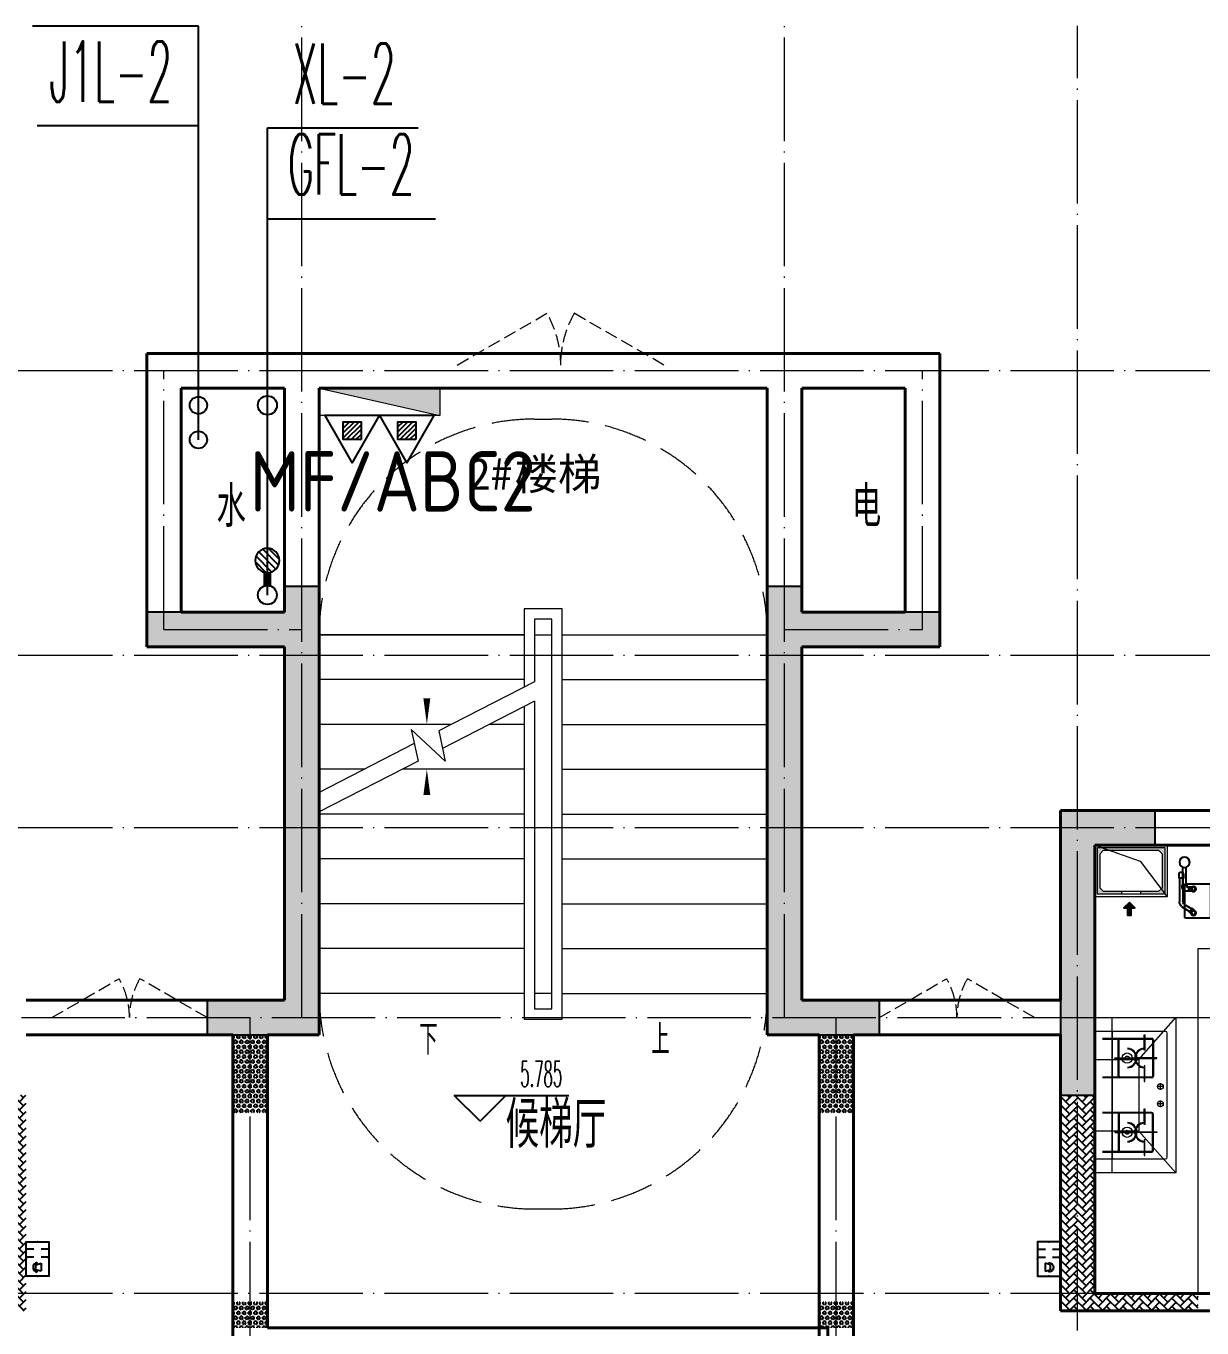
# Model space of a CAD drawing. Extents: x 27938 to 1042331, y -235042 to 1535213.
# Drawn here: x 716017 to 722838, y 525240 to 532789 of the extents above; entities that cross this region are included whole.
import ezdxf
from ezdxf.enums import TextEntityAlignment as Align

# ---------------------------------------------------------------- set-up
doc = ezdxf.new("R2010")
doc.units = 0
doc.header["$LTSCALE"] = 1000
doc.header["$MEASUREMENT"] = 0
doc.linetypes.add('DASH', pattern=[0.35, 0.25, -0.1])
doc.linetypes.add('DOTE', pattern=[2.42, 2, -0.2, 0.02, -0.2])
for name, color, linetype in [('3.5方案汇报，与郭总、侯月琴确定户型_t8$0$2020.03.04 -1安徽标准化洋房户型(UA）_t8_t8$0$看线', 154, 'Continuous'), ('AH-FURNITURE', 1, 'Continuous'), ('COLUMN', 9, 'Continuous'), ('DIM_ELEV', 3, 'Continuous'), ('DIM_SYMB', 3, 'Continuous'), ('DIM_不分区消火栓', 3, 'Continuous'), ('DIM_管井排水', 3, 'Continuous'), ('DIM_给水', 3, 'Continuous'), ('EQUIP-安防', 3, 'Continuous'), ('EQUIP_地漏', 7, 'Continuous'), ('EQUIP_灭火器', 7, 'Continuous'), ('PIPE-管井排水', 210, 'GF'), ('PUB_TEXT', 4, 'Continuous'), ('TEXT_灭火器', 7, 'Continuous'), ('VPIPE-不分区消火栓', 1, 'X'), ('VPIPE-管井排水', 210, 'GF'), ('VPIPE-给水', 3, 'TG_J'), ('VPIPE-给水中', 72, 'J2'), ('保温', 6, 'Continuous'), ('建筑-排气道', 9, 'Continuous')]:
    doc.layers.add(name, color=color, linetype=linetype)
for name, color, linetype, lineweight in [('DOTE', 19, 'DOTE', 9), ('EQUIP_消火栓', 242, 'Continuous', 18), ('LVTRY', 1, 'Continuous', 13), ('PUB_HATCH', 8, 'Continuous', 9), ('STAIR', 2, 'Continuous', 18), ('WALL', 9, 'Continuous', 40), ('WINDOW', 8, 'Continuous', 15), ('平面-空调预留孔', 173, 'Continuous', 15), ('立面-洞口示意', 152, 'Continuous', 13)]:
    doc.layers.add(name, color=color, linetype=linetype, lineweight=lineweight)
doc.styles.add('_TCH_DIM', font='SIMPLEX.shx', dxfattribs={"width": 0.6, "oblique": 10, "bigfont": 'hztxt.shx'})
doc.styles.add('_TEL_DIM', font='SIMPLEX', dxfattribs={"width": 0.8, "height": 3.5, "bigfont": 'HZTXT'})
doc.styles.add('_TWT_SERIAL', font='simplex.shx', dxfattribs={"width": 0.6, "oblique": 10, "height": 3, "bigfont": 'aadri.shx'})
doc.styles.add('DIM_FONT', font='SIMPLEX.shx', dxfattribs={"width": 0.56})
doc.styles.get("Standard").update_dxf_attribs({"font": 'gbenor.shx', "bigfont": 'gbcbig.shx'})
doc.styles.add('TG_LINETYPE', font='SIMPLEX', dxfattribs={"width": 0.8, "height": 3, "bigfont": 'HZTXT'})
doc.styles.add('黑体', font='simhei.ttf')
doc.linetypes.add('GF', pattern='A,3,-0.2,["GF",Standard,S=0.25,R=0,X=-0.1,Y=-0.115],-0.35', length=3.55)
doc.linetypes.add('J2', pattern='A,3,-0.2,["J2",Standard,S=0.25,R=0,X=-0.1,Y=-0.115],-0.35', length=3.55)
doc.linetypes.add('TG_J', pattern='A,2,-0.22,["J",TG_LINETYPE,S=0.1,R=0,X=-0.18,Y=-0.15],0', length=2.22)
doc.linetypes.add('X', pattern='A,3,-0.2,["X",Standard,S=0.25,R=0,X=-0.1,Y=-0.115],-0.25', length=3.45)
pattern_1 = [(45, (0, 0), (0, 47.4157523), [100.584, -33.528]), (135, (23.708, 23.708), (3e-15, 47.4157523), [100.584, -33.528])]
pattern_2 = [(90, (0, 0), (-16.49778, 1e-15), [9.525, -19.05]), (210, (0, 0), (8.24889, -14.2874966), [9.525, -19.05]), (150, (6e-16, 9.525), (-8.24889, -14.2874966), [9.525, -19.05])]

# ---------------------------------------------------------------- blocks, each defined once
blk = doc.blocks.new('GFDGDGRDGRDG')
at = {"layer": 'DOTE', "linetype": 'DOTE', "ltscale": 0.3}
for p, q in [((610793.7, 370358.3), (610793.7, 376108.3)), ((613593.7, 370358.3), (613593.7, 376108.3)), ((615293.7, 360558.3), (615293.7, 376108.3)), ((626393.7, 374108.3), (573593.7, 374108.3)), ((609993.7, 372608.3), (609993.7, 374108.3)), ((614393.7, 372608.3), (614393.7, 374108.3)), ((609993.7, 372608.3), (610793.7, 372608.3)), ((613593.7, 372608.3), (614393.7, 372608.3)), ((626393.7, 372458.3), (573593.7, 372458.3)), ((626393.7, 371458.3), (573593.7, 371458.3)), ((573593.7, 370358.3), (626393.7, 370358.3)), ((610493.7, 368458.3), (610493.7, 370358.3)), ((613893.7, 368458.3), (613893.7, 370358.3)), ((626393.7, 368758.3), (573593.7, 368758.3))]:
    blk.add_line(p, q, dxfattribs=at)
blk = doc.blocks.new('HFHFHFHFTF')
at = {"layer": 'PUB_HATCH'}
for points in [[(571616.6, 372523.7), (571616.6, 375123.7), (571416.6, 375123.7), (571416.6, 374973.7), (570617, 374973.7), (570617, 374773.7), (571416.6, 374773.7), (571416.6, 372723.7), (570966.6, 372723.7), (570966.6, 372523.7)], [(574216.6, 372523.7), (574866.6, 372523.7), (574866.6, 372723.7), (574416.6, 372723.7), (574416.6, 374773.7), (575216.1, 374773.7), (575216.1, 374973.7), (574416.6, 374973.7), (574416.6, 375123.7), (574216.6, 375123.7)], [(576466.6, 373623.7), (576466.6, 373823.7), (575916.6, 373823.7), (575916.6, 372173.7), (576116.6, 372173.7), (576116.6, 373623.7)]]:
    blk.add_hatch(color=256, dxfattribs=at).paths.add_polyline_path(points)
at = {"layer": 'COLUMN', "color": 8}
for p, q in [((571616.6, 375123.7), (571416.6, 375123.7)), ((571416.6, 375123.7), (571416.6, 374973.7)), ((571616.6, 372523.7), (571616.6, 375123.7)), ((574416.6, 375123.7), (574216.6, 375123.7)), ((574216.6, 375123.7), (574216.6, 372523.7)), ((574416.6, 374973.7), (574416.6, 375123.7)), ((571416.6, 374973.7), (570617, 374973.7)), ((570617, 374973.7), (570617, 374773.7)), ((575216.1, 374973.7), (574416.6, 374973.7)), ((575216.1, 374773.7), (575216.1, 374973.7)), ((570617, 374773.7), (571416.6, 374773.7)), ((571416.6, 374773.7), (571416.6, 372723.7)), ((574416.6, 372723.7), (574416.6, 374773.7)), ((574416.6, 374773.7), (575216.1, 374773.7)), ((576466.6, 373823.7), (575916.6, 373823.7)), ((575916.6, 373823.7), (575916.6, 372173.7)), ((576466.6, 373623.7), (576466.6, 373823.7)), ((576116.6, 372173.7), (576116.6, 373623.7)), ((576116.6, 373623.7), (576466.6, 373623.7)), ((571416.6, 372723.7), (570966.6, 372723.7)), ((570966.6, 372723.7), (570966.6, 372523.7)), ((574866.6, 372723.7), (574416.6, 372723.7)), ((574866.6, 372523.7), (574866.6, 372723.7)), ((570966.6, 372523.7), (571616.6, 372523.7)), ((574216.6, 372523.7), (574866.6, 372523.7)), ((575916.6, 372173.7), (576116.6, 372173.7))]:
    blk.add_line(p, q, dxfattribs=at)
blk = doc.blocks.new('VDVDVDCZSCCS')
at = {"layer": '保温', "linetype": 'Continuous', "ltscale": 10}
h = blk.add_hatch(dxfattribs=at)
h.set_pattern_fill('HEX', color=251, scale=10, angle=90, style=0)
h.set_pattern_definition(pattern_2)
h.paths.add_polyline_path([(546716.7, 372073.7), (546916.7, 372073.7), (546916.6, 372523.7), (546716.6, 372523.7)])
h = blk.add_hatch(dxfattribs=at)
h.set_pattern_fill('HEX', color=251, scale=10, angle=90, style=0)
h.set_pattern_definition(pattern_2)
h.paths.add_polyline_path([(550316.4, 372073.8), (550116.4, 372073.8), (550116.5, 372523.8), (550316.5, 372523.8)])
at = {"layer": '保温', "linetype": 'ByBlock', "ltscale": 10}
h = blk.add_hatch(dxfattribs=at)
h.set_pattern_fill('AR-HBONE', color=251, scale=55)
h.set_pattern_definition(pattern_1)
h.paths.add_polyline_path([(545316.6, 372173.7), (545316.7, 370923.7), (545516.7, 370923.7), (545516.6, 372173.7)])
h = blk.add_hatch(dxfattribs=at)
h.set_pattern_fill('AR-HBONE', color=251, scale=55)
h.set_pattern_definition(pattern_1)
h.paths.add_polyline_path([(551716.6, 372173.7), (551716.5, 370923.7), (551516.5, 370923.7), (551516.6, 372173.7)])
at = {"layer": '保温', "linetype": 'Continuous', "ltscale": 10}
h = blk.add_hatch(dxfattribs=at)
h.set_pattern_fill('HEX', color=251, scale=10, angle=90, style=0)
h.set_pattern_definition(pattern_2)
h.paths.add_polyline_path([(546716.7, 370823.7), (546916.7, 370823.7), (546916.6, 370973.7), (546716.6, 370973.7)])
h = blk.add_hatch(dxfattribs=at)
h.set_pattern_fill('HEX', color=251, scale=10, angle=90, style=0)
h.set_pattern_definition(pattern_2)
h.paths.add_polyline_path([(550316.4, 370823.8), (550116.4, 370823.8), (550116.5, 370973.8), (550316.5, 370973.8)])
at = {"layer": '保温', "linetype": 'ByBlock', "ltscale": 10}
h = blk.add_hatch(dxfattribs=at)
h.set_pattern_fill('AR-HBONE', color=251, scale=55)
h.set_pattern_definition(pattern_1)
h.paths.add_polyline_path([(551716.5, 370923.7), (551716.5, 371023.7), (552316.5, 371023.7), (552316.5, 370923.7)])
blk = doc.blocks.new('A$C60D053AF')
at = {"layer": 'AH-FURNITURE', "color": 0}
for p, q in [((192.5, -71), (327.6, -71)), ((232.5, -90), (128.3, -90)), ((232.5, -110), (128.3, -110)), ((192.5, -91), (327.6, -91)), ((245, -129.5), (245, -122.5)), ((265, -129.5), (265, -122.5)), ((341.7, -96.9), (370, -143.2)), ((355.9, -82.7), (384.2, -129)), ((255, -281), (255, -251)), ((255, -281), (393, -281)), ((393, -281), (393, -251))]:
    blk.add_line(p, q, dxfattribs=at)
for points in [[(170, -68, 1), (170, -94), (192.5, -94), (192.5, -68)], [(234, -251), (414, -251, 0.414214), (424, -241), (424, -111, 0.414214), (414, -101), (234, -101, 0.414214), (224, -111), (224, -241, 0.414214)], [(268, -122.5), (268, -107, 0.414214), (248, -87), (232.5, -87), (232.5, -113), (242, -113), (242, -122.5)], [(242, -152, 1), (268, -152), (268, -129.5), (242, -129.5)], [(383.8, -161.2, 1), (402.2, -142.8), (386.3, -126.9), (367.9, -145.3)]]:
    blk.add_lwpolyline(points, format="xyb", close=True, dxfattribs=at)
for centre, radius in [((100, -100), 30), ((255, -152), 15), ((255, -152), 10), ((393, -152), 15), ((393, -152), 10)]:
    blk.add_circle(centre, radius, dxfattribs=at)
for radius in [40, 20]:
    blk.add_arc((327.6, -111), radius, 45, 90, dxfattribs=at)
blk = doc.blocks.new('*U40')
h = blk.add_hatch(color=0)
h.set_gradient(color1=(0, 0, 255), rotation=180, tint=1)
h.paths.add_polyline_path([(0, 0), (-6.35, -6.35), (-6.35, -2.159), (-15, -2.159), (-15, 2.159), (-6.35, 2.159), (-6.35, 6.35)])
at = {"color": 0, "linetype": 'Continuous'}
blk.add_lwpolyline([(0, 0), (-6.35, -6.35), (-6.35, -2.159), (-15, -2.159), (-15, 2.159), (-6.35, 2.159), (-6.35, 6.35)], close=True, dxfattribs=at)
blk = doc.blocks.new('sgrsefv')
at = {"layer": 'PUB_HATCH'}
blk.add_hatch(color=0, dxfattribs=at).paths.add_polyline_path([(1112933.3, 840916.3), (1112933.3, 840646.3), (1113073.3, 840646.3), (1113073.3, 840661.3), (1112968.3, 840661.3), (1112948.3, 840681.3), (1112948.3, 840881.3), (1112968.3, 840901.3), (1113288.3, 840901.3), (1113308.3, 840881.3), (1113308.3, 840681.3), (1113288.3, 840661.3), (1113183.3, 840661.3), (1113183.3, 840646.3), (1113323.3, 840646.3), (1113323.3, 840916.3)])
at = {"layer": 'LVTRY', "color": 0}
for p, q in [((1113073.3, 840661.3), (1113073.3, 840646.3)), ((1113183.3, 840661.3), (1113183.3, 840646.3))]:
    blk.add_line(p, q, dxfattribs=at)
for points in [[(1112918.3, 840931.3), (1113338.3, 840931.3), (1113338.3, 840631.3), (1112918.3, 840631.3)], [(1112933.3, 840916.3), (1113323.3, 840916.3), (1113323.3, 840646.3), (1112933.3, 840646.3)], [(1113288.3, 840661.3), (1112968.3, 840661.3), (1112948.3, 840681.3), (1112948.3, 840881.3), (1112968.3, 840901.3), (1113288.3, 840901.3), (1113308.3, 840881.3), (1113308.3, 840681.3), (1113288.3, 840661.3)]]:
    blk.add_lwpolyline(points, close=True, dxfattribs=at)
at = {"layer": '立面-洞口示意', "color": 0}
blk.add_lwpolyline([(1112918.3, 840931.3), (1113181.8, 840837.4), (1113338.3, 840631.3)], dxfattribs=at)
at = {"layer": '建筑-排气道', "color": 8, "xscale": -5, "yscale": 5, "zscale": 5, "rotation": 270}
blk.add_blockref('*U40', (1113118.4, 840599), dxfattribs=at)
blk = doc.blocks.new('rtyg7uyhg')
at = {"layer": 'LVTRY', "color": 0}
for p, q in [((193590.3, 45458.1), (193590.3, 45069.5)), ((194234.6, 45488.8), (193621, 45488.8)), ((194265.3, 45069.5), (194265.3, 45458.1)), ((193682.3, 45407), (193887.8, 45407)), ((193896.4, 45429.9), (193857.6, 45326.3)), ((193875.3, 45316), (193945.6, 45401.5)), ((193925.8, 45440.4), (193940.1, 45432.2)), ((194111.9, 45407), (194173.3, 45407)), ((193621, 45130.8), (193621, 45345.6)), ((193857.6, 45326.3), (193875.3, 45316)), ((194009.6, 45345.6), (194009.6, 45130.8)), ((194050.5, 45130.8), (194050.5, 45345.6)), ((194234.6, 45345.6), (194234.6, 45130.8)), ((193948.3, 45069.5), (193682.3, 45069.5)), ((194173.3, 45069.5), (194111.9, 45069.5)), ((193621, 45038.8), (194234.6, 45038.8))]:
    blk.add_line(p, q, dxfattribs=at)
for centre, radius in [((193866.4, 45437.7), 20.5), ((193989.2, 45437.7), 20.5), ((194071, 45437.7), 20.5), ((193815.3, 45238.2), 25.6), ((194137.5, 45238.2), 25.6)]:
    blk.add_circle(centre, radius, dxfattribs=at)
for centre, radius, start, end in [((193621, 45458.1), 30.7, 89.99999, 179.99999), ((194234.6, 45458.1), 30.7, 359.99999, 89.99999), ((193682.3, 45345.6), 61.4, 89.99999, 179.99999), ((193915.6, 45422.7), 20.5, 59.99999, 159.46231), ((193929.8, 45414.5), 20.5, 320.53767, 59.99999), ((193948.3, 45345.6), 61.4, 359.99999, 89.99999), ((194111.9, 45345.6), 61.4, 89.99999, 179.99999), ((194173.3, 45345.6), 61.4, 359.99999, 89.99999), ((193621, 45069.5), 30.7, 179.99999, 269.99999), ((193682.3, 45130.8), 61.4, 179.99999, 269.99999), ((193948.3, 45130.8), 61.4, 269.99999, 359.99999), ((194111.9, 45130.8), 61.4, 179.99999, 269.99999), ((194173.3, 45130.8), 61.4, 269.99999, 359.99999), ((194234.6, 45069.5), 30.7, 269.99999, 359.99999)]:
    blk.add_arc(centre, radius, start, end, dxfattribs=at)
at = {"layer": 'LVTRY', "color": 0, "style": 'DIM_FONT', "width": 0.8, "flags": 9}
for tag in ['YSIZE', 'XSIZE']:
    blk.add_attdef(tag, (193927.8, 45487.8), '', height=0.5, rotation=89.99999, dxfattribs=at)
blk = doc.blocks.new('A-Kitchen-7')
at = {"layer": 'LVTRY', "color": 0}
for p, q in [((-518.7, 779.7), (-7.2, 834.3)), ((-515, 756), (-518.7, 779.7)), ((-3.6, 810.6), (-515, 756)), ((515, 756), (-515, 756)), ((-515, 756), (-515, 40)), ((-485.6, 760.5), (-484.9, 756)), ((-29.1, 767), (-112.1, 756)), ((-29.1, 767), (-35.2, 806.4)), ((-7.2, 834.3), (-3.6, 810.6)), ((515, 780), (0, 780)), ((0, 756), (0, 780)), ((515, 756), (515, 780)), ((515, 40), (515, 756)), ((-515, 40), (515, 40))]:
    blk.add_line(p, q, dxfattribs=at)
blk.add_lwpolyline([(-468.9, 40), (-468.9, 0), (468.9, 0), (468.9, 40)], close=True, dxfattribs=at)
blk = doc.blocks.new('FRSDFDGDGDRGDR')
at = {"layer": '平面-空调预留孔', "color": 0}
for p, q in [((699612.3, 775044), (699612.3, 775441.2)), ((699618.9, 775447.8), (699746.3, 775447.8)), ((699746.3, 775447.8), (699746.3, 775355.4)), ((699719.9, 775342.2), (699719.9, 775143)), ((699726.5, 775348.8), (699739.7, 775348.8)), ((699726.5, 775136.4), (699739.7, 775136.4)), ((699746.3, 775129.8), (699746.3, 775037.4)), ((699746.3, 775037.4), (699618.9, 775037.4))]:
    blk.add_line(p, q, dxfattribs=at)
blk.add_lwpolyline([(699766.1, 775166.7), (699792.5, 775153.5), (699792.5, 775057.2), (699766.1, 775044), (699766.1, 775017.6), (699618.9, 775017.6, -0.414214), (699592.5, 775044), (699592.5, 775441.2, -0.414214), (699618.9, 775467.6), (699766.1, 775467.6), (699766.1, 775441.2), (699792.5, 775428), (699792.5, 775331.6), (699766.1, 775318.4)], format="xyb", close=True, dxfattribs=at)
for centre, radius in [((699739.7, 775331.6), 10.6), ((699739.7, 775243.2), 15.8), ((699739.7, 775153.5), 10.6)]:
    blk.add_circle(centre, radius, dxfattribs=at)
for centre, start, end in [((699618.9, 775441.2), 90, 180), ((699726.5, 775342.2), 90, 180), ((699739.7, 775355.4), 270, 360), ((699726.5, 775143), 180, 270), ((699739.7, 775129.8), 0, 90), ((699618.9, 775044), 180, 270)]:
    blk.add_arc(centre, 6.6, start, end, dxfattribs=at)
blk = doc.blocks.new('vcxvcdfvdxv')
at = {"layer": 'LVTRY', "color": 0}
for p, q in [((582293.7, 370358.3), (582763.9, 370358.3)), ((582393.7, 369458.3), (582393.7, 370358.3)), ((582547.9, 370115.4), (582763.9, 370358.3)), ((582763.9, 370358.3), (582763.9, 369458.3)), ((582703.7, 370278.3), (582303.7, 370278.3)), ((582338.7, 370238.3), (582623.7, 370238.3)), ((582338.7, 370233.3), (582623.7, 370233.3)), ((582393.7, 370268.3), (582393.7, 369548.3)), ((582428.7, 370018.3), (582428.7, 370228.3)), ((582433.7, 370018.3), (582433.7, 370228.3)), ((582578.9, 370168.3), (582578.9, 370258.3)), ((582578.9, 370258.3), (582583.4, 370258.3)), ((582583.4, 370258.3), (582583.4, 370168.3)), ((582628.7, 370228.3), (582628.7, 370018.3)), ((582633.7, 370228.3), (582633.7, 370018.3)), ((582713.7, 369548.3), (582713.7, 370268.3)), ((582583.4, 370168.3), (582578.9, 370168.3)), ((582293.7, 370115.4), (582547.9, 370115.4)), ((582393.7, 369700.3), (582393.7, 370115.4)), ((582408.7, 370125.6), (582536.2, 370125.6)), ((582408.7, 370121.1), (582408.7, 370125.6)), ((582536.2, 370121.1), (582408.7, 370121.1)), ((582653.7, 370125.6), (582526.2, 370125.6)), ((582526.2, 370125.6), (582526.2, 370121.1)), ((582526.2, 370121.1), (582653.7, 370121.1)), ((582536.2, 370125.6), (582536.2, 370121.1)), ((582547.9, 370115.4), (582547.9, 369700.3)), ((582583.4, 370078.3), (582578.9, 370078.3)), ((582578.9, 370078.3), (582578.9, 369988.3)), ((582583.4, 369988.3), (582583.4, 370078.3)), ((582653.7, 370121.1), (582653.7, 370125.6)), ((582623.7, 370013.3), (582338.7, 370013.3)), ((582623.7, 370008.3), (582338.7, 370008.3)), ((582578.9, 369988.3), (582583.4, 369988.3)), ((582693.1, 369958.3), (582654.3, 369958.3)), ((582673.7, 369938.9), (582673.7, 369977.7)), ((582578.9, 369738.3), (582578.9, 369828.3)), ((582578.9, 369828.3), (582583.4, 369828.3)), ((582583.4, 369828.3), (582583.4, 369738.3)), ((582693.1, 369858.3), (582654.3, 369858.3)), ((582673.7, 369838.9), (582673.7, 369877.7)), ((582623.7, 369808.3), (582338.7, 369808.3)), ((582623.7, 369803.3), (582338.7, 369803.3)), ((582428.7, 369798.3), (582428.7, 369588.3)), ((582433.7, 369798.3), (582433.7, 369588.3)), ((582628.7, 369588.3), (582628.7, 369798.3)), ((582633.7, 369588.3), (582633.7, 369798.3)), ((582547.9, 369700.3), (582293.7, 369700.3)), ((582536.2, 369695.6), (582408.7, 369695.6)), ((582408.7, 369695.6), (582408.7, 369691.1)), ((582408.7, 369691.1), (582536.2, 369691.1)), ((582526.2, 369691.1), (582526.2, 369695.6)), ((582526.2, 369695.6), (582653.7, 369695.6)), ((582653.7, 369691.1), (582526.2, 369691.1)), ((582536.2, 369691.1), (582536.2, 369695.6)), ((582763.9, 369458.3), (582547.9, 369700.3)), ((582583.4, 369738.3), (582578.9, 369738.3)), ((582653.7, 369695.6), (582653.7, 369691.1)), ((582583.4, 369648.3), (582578.9, 369648.3)), ((582578.9, 369648.3), (582578.9, 369558.3)), ((582583.4, 369558.3), (582583.4, 369648.3)), ((582303.7, 369538.3), (582703.7, 369538.3)), ((582338.7, 369583.3), (582623.7, 369583.3)), ((582338.7, 369578.3), (582623.7, 369578.3)), ((582578.9, 369558.3), (582583.4, 369558.3)), ((582763.9, 369458.3), (582293.7, 369458.3))]:
    blk.add_line(p, q, dxfattribs=at)
blk.add_lwpolyline([(582893.7, 368758.3), (582893.7, 370758.3), (583993.7, 370758.3), (583993.7, 369632.3)], dxfattribs=at)
for centre, radius in [((582481.2, 370123.3), 29.7), ((582481.2, 370123.3), 11.7), ((582673.7, 369958.3), 17), ((582673.7, 369858.3), 17), ((582481.2, 369693.3), 29.7), ((582481.2, 369693.3), 11.7)]:
    blk.add_circle(centre, radius, dxfattribs=at)
for centre, radius, start, end in [((582403.7, 370268.3), 10, 90, 180), ((582438.7, 370228.3), 10, 90, 180), ((582438.7, 370228.3), 5, 90, 180), ((582623.7, 370228.3), 10, 0, 90), ((582623.7, 370228.3), 5, 0, 90), ((582703.7, 370268.3), 10, 0, 90), ((582481.2, 370123.3), 56.7, 2.27424, 87.72576), ((582481.2, 370123.3), 52.2, 2.47041, 87.52959), ((582581.2, 370123.3), 56.7, 92.27424, 177.72576), ((582581.2, 370123.3), 52.2, 92.47041, 177.52959), ((582481.2, 370123.3), 56.7, 272.27424, 357.72576), ((582481.2, 370123.3), 52.2, 272.47041, 357.52959), ((582581.2, 370123.3), 56.7, 182.27424, 267.72576), ((582581.2, 370123.3), 52.2, 182.47041, 267.52959), ((582438.7, 370018.3), 10, 180, 270), ((582438.7, 370018.3), 5, 180, 270), ((582623.7, 370018.3), 5, 270, 0), ((582623.7, 370018.3), 10, 270, 0), ((582438.7, 369798.3), 10, 90, 180), ((582438.7, 369798.3), 5, 90, 180), ((582623.7, 369798.3), 10, 0, 90), ((582623.7, 369798.3), 5, 0, 90), ((582481.2, 369693.3), 56.7, 2.27424, 87.72576), ((582481.2, 369693.3), 52.2, 2.47041, 87.52959), ((582481.2, 369693.3), 56.7, 272.27424, 357.72576), ((582481.2, 369693.3), 52.2, 272.47041, 357.52959), ((582581.2, 369693.3), 56.7, 92.27424, 177.72576), ((582581.2, 369693.3), 56.7, 182.27424, 267.72576), ((582581.2, 369693.3), 52.2, 92.47041, 177.52959), ((582581.2, 369693.3), 52.2, 182.47041, 267.52959), ((582403.7, 369548.3), 10, 180, 270), ((582438.7, 369588.3), 10, 180, 270), ((582438.7, 369588.3), 5, 180, 270), ((582623.7, 369588.3), 5, 270, 0), ((582623.7, 369588.3), 10, 270, 0), ((582703.7, 369548.3), 10, 270, 0)]:
    blk.add_arc(centre, radius, start, end, dxfattribs=at)
at = {"color": 8}
for name, p in [('sgrsefv', (-530624.6, -469573)), ('rtyg7uyhg', (389578.4, 325769.5))]:
    blk.add_blockref(name, p, dxfattribs=at)
at = {"color": 8, "rotation": 90}
blk.add_blockref('FRSDFDGDGDRGDR', (1359511.2, -328434.2), dxfattribs=at)
at = {"color": 8, "xscale": -1, "rotation": 90}
blk.add_blockref('A$C60D053AF', (582713.7, 371358.3), dxfattribs=at)
at = {"layer": 'LVTRY', "color": 8, "extrusion": (0, 0, -1), "xscale": -0.7999999999883585, "yscale": 0.7999999999883585, "zscale": -0.7999999999883585, "rotation": 270}
blk.add_blockref('A-Kitchen-7', (-584593.7, 369220.3), dxfattribs=at)
blk = doc.blocks.new('$equip$00002628')
at = {"color": 0, "linetype": 'Continuous'}
for p, q in [((-0.625, 0.415), (0.625, 0.415)), ((-0.625, -0.415), (-0.625, 0.415)), ((-0.472, 0.01), (-0.409, 0.01)), ((-0.446, -0.138), (-0.395, 0.058)), ((-0.395, 0.058), (-0.395, 0.058)), ((-0.395, 0.058), (-0.206, 0.058)), ((-0.206, 0.058), (-0.155, -0.138)), ((-0.191, 0.01), (-0.129, 0.01)), ((0.071, 0.129), (0.071, 0.415)), ((0.35, 0.129), (0.35, 0.415)), ((0.625, 0.415), (0.625, -0.415)), ((0.625, -0.415), (-0.625, -0.415)), ((-0.155, -0.138), (-0.446, -0.138)), ((0.071, -0.415), (0.071, -0.129)), ((0.35, -0.415), (0.35, -0.129))]:
    blk.add_line(p, q, dxfattribs=at)
at = {"color": 0, "const_width": 0.05}
blk.add_lwpolyline([(-0.625, 0.415), (0.625, 0.415), (0.625, -0.415), (-0.625, -0.415), (-0.625, 0.415), (0.625, 0.415)], dxfattribs=at)
at = {"color": 0, "linetype": 'Continuous'}
blk.add_arc((-0.3, -0.011), 0.173, 6.9897, 173.0103, dxfattribs=at)
at = {"color": 0}
for p in [(-0.625, 0), (0, 0.415), (0, -0.415), (0.625, 0)]:
    blk.add_point(p, dxfattribs=at)
at = {"color": 0, "style": '_TEL_DIM', "flags": 1}
blk.add_attdef('A', text='', height=0.000025, dxfattribs=at).set_placement((0, 0), align=Align.MIDDLE_CENTER)
blk = doc.blocks.new('HGFHGGGDFGRD')
at = {"layer": 'EQUIP-安防', "color": 8, "yscale": 160, "zscale": 160}
for p, xscale, rotation in [((716083, 371223.7), 160, 90), ((721950.2, 371223.7), -160, 270)]:
    blk.add_blockref('$equip$00002628', p, dxfattribs=dict(at, xscale=xscale, rotation=rotation))
blk = doc.blocks.new('$TwtSys$00000141')
for p, q in [((-141, 12), (-15, 138)), ((-141, 12), (-15, 138)), ((-131, -53), (53, 131)), ((-131, -53), (53, 131)), ((-100, -100), (100, 100)), ((-100, -100), (100, 100)), ((-49, -131), (131, 49)), ((-49, -131), (131, 49)), ((17, -138), (138, -17)), ((17, -138), (138, -17))]:
    blk.add_line(p, q)
blk.add_circle((0, 0), 141)
blk.add_circle((0, 0), 141)
blk = doc.blocks.new('$TwtSys$00000434')
at = {"color": 7}
for p, q in [((-0.5, 0.5), (-0.5, -0.5)), ((-0.5, -0.5), (0.5, 0.5)), ((0.5, 0.5), (-0.5, 0.5)), ((0.5, -0.5), (0.5, 0.5)), ((-0.5, -0.5), (0.5, -0.5))]:
    blk.add_line(p, q, dxfattribs=at)
blk.add_solid([(0.5, -0.5), (0.5, 0.5), (-0.5, -0.5)], dxfattribs=at)
blk = doc.blocks.new('$TwtSys$00000546')
h = blk.add_hatch()
h.set_pattern_fill('ANSI31', color=1, scale=200, style=0)
h.set_pattern_definition([(45, (-38543.802, -6670.83), (-17.67767, 17.67767), [])])
h.paths.add_polyline_path([(-64.9, 173.7), (64.9, 173.7), (64.9, 43.9), (-64.9, 43.9)])
at = {"color": 1}
for points in [[(0, 343.6), (-198.4, 0), (198.4, 0)], [(-64.9, 173.7), (64.9, 173.7), (64.9, 43.9), (-64.9, 43.9)]]:
    blk.add_lwpolyline(points, close=True, dxfattribs=at)

msp = doc.modelspace()

# ---------------------------------------------------------------- linework, layer by layer
at = {"layer": 'DIM_ELEV', "color": 8}
for p, q in [((718650.7, 526439.2), (718500.7, 526589.2)), ((718500.7, 526589.2), (719165.6, 526589.2)), ((718650.7, 526439.2), (718800.7, 526589.2))]:
    msp.add_line(p, q, dxfattribs=at)
at = {"layer": 'DIM_SYMB', "color": 8}
for points in [[(719691.6, 527050.4, 0, 0, 0), (719691.6, 529975.4, 0, 0, 0), (718341.6, 529975.4, 0, 0, 0), (718341.6, 528740.4, 0, 40, 0), (718341.6, 528890.4, 0, 0, 0)], [(718341.6, 527050.4, 0, 0, 0), (718341.6, 528480.4, 0, 40, 0), (718341.6, 528330.4, 0, 0, 0)]]:
    msp.add_lwpolyline(points, format="xyseb", dxfattribs=at)
at = {"layer": 'DIM_不分区消火栓'}
for p, q in [((717416.6, 530590.4), (717416.6, 532198.5)), ((717416.6, 532198.5), (718291, 532198.5))]:
    msp.add_line(p, q, dxfattribs=at)
at = {"layer": 'DIM_管井排水'}
for p, q in [((717416.5, 529490.4), (717416.6, 531672.5)), ((717416.6, 531672.5), (718392.6, 531672.5))]:
    msp.add_line(p, q, dxfattribs=at)
at = {"layer": 'DIM_给水'}
for p, q in [((717016.6, 532788.5), (716053.9, 532788.5)), ((717016.6, 530590.4), (717016.6, 532788.5)), ((717016.6, 532210), (716082, 532210)), ((717016.6, 530390.4), (717016.6, 532210))]:
    msp.add_line(p, q, dxfattribs=at)
at = {"layer": 'PIPE-管井排水', "const_width": 45}
msp.add_lwpolyline([(717416.5, 529619.9), (717416.5, 529545.4)], dxfattribs=at)
at = {"layer": 'STAIR', "color": 8}
for p, q in [((720316.6, 530690.4), (717716.6, 530690.4)), ((717716.6, 530690.4), (717716.6, 529260.4)), ((720316.6, 529260.4), (720316.6, 530690.4)), ((719126.6, 529410.4), (718906.6, 529410.4)), ((718906.6, 529410.4), (718906.6, 528956.6)), ((719066.6, 529350.4), (718966.6, 529350.4)), ((718966.6, 529350.4), (718966.6, 528987.4)), ((719066.6, 527090.4), (719066.6, 529350.4)), ((719126.6, 527030.4), (719126.6, 529410.4)), ((717716.6, 529260.4), (717716.6, 528345.9)), ((718906.6, 529260.4), (717716.6, 529260.4)), ((717716.6, 529260.4), (718906.6, 529260.4)), ((718966.6, 529260.4), (718966.6, 528987.4)), ((718966.6, 529260.4), (719066.6, 529260.4)), ((719066.6, 527180.4), (719066.6, 529260.4)), ((719126.6, 529260.4), (720316.6, 529260.4)), ((719126.6, 529260.4), (720316.6, 529260.4)), ((720316.6, 527180.4), (720316.6, 529260.4)), ((718906.6, 529000.4), (717716.6, 529000.4)), ((718966.6, 528987.4), (718410.6, 528702.1)), ((719126.6, 529000.4), (720316.6, 529000.4)), ((718966.6, 528875), (718432.4, 528600.9)), ((718906.6, 528844.2), (718906.6, 527030.4)), ((718966.6, 528875), (718966.6, 527180.4)), ((718966.6, 528875), (718966.6, 527090.4)), ((718485.4, 528740.4), (717716.6, 528740.4)), ((718906.6, 528740.4), (718704.4, 528740.4)), ((719126.6, 528740.4), (720316.6, 528740.4)), ((718448.2, 528527.6), (718251, 528710.5)), ((718251, 528710.5), (718290.3, 528527.9)), ((718410.6, 528702.1), (718448.2, 528527.6)), ((718268.5, 528629.1), (717716.6, 528345.9)), ((718290.3, 528527.9), (717716.6, 528233.5)), ((717978.8, 528480.4), (717716.6, 528480.4)), ((718906.6, 528480.4), (718197.8, 528480.4)), ((719126.6, 528480.4), (720316.6, 528480.4)), ((717716.6, 528233.5), (717716.6, 527180.4)), ((718906.6, 528220.4), (717716.6, 528220.4)), ((719126.6, 528220.4), (720316.6, 528220.4)), ((718906.6, 527960.4), (717716.6, 527960.4)), ((719126.6, 527960.4), (720316.6, 527960.4)), ((718906.6, 527700.4), (717716.6, 527700.4)), ((719126.6, 527700.4), (720316.6, 527700.4)), ((718906.6, 527440.4), (717716.6, 527440.4)), ((719126.6, 527440.4), (720316.6, 527440.4)), ((718906.6, 527180.4), (717716.6, 527180.4)), ((719066.6, 527180.4), (718966.6, 527180.4)), ((719126.6, 527180.4), (720316.6, 527180.4)), ((718966.6, 527090.4), (719066.6, 527090.4)), ((718906.6, 527030.4), (719126.6, 527030.4))]:
    msp.add_line(p, q, dxfattribs=at)
at = {"layer": 'STAIR', "color": 8, "linetype": 'DASH'}
for points in [[(717716.6, 529260.4, -0.414214), (718966.6, 530510.4), (719066.6, 530510.4, -0.414214), (720316.6, 529260.4)], [(717716.6, 527180.5, 0.414214), (718966.6, 525930.5), (719066.6, 525930.5, 0.414214), (720316.6, 527180.5)]]:
    msp.add_lwpolyline(points, format="xyb", dxfattribs=at)
at = {"layer": 'VPIPE-不分区消火栓'}
msp.add_circle((717416.6, 530590.4), 55, dxfattribs=at)
at = {"layer": 'VPIPE-管井排水'}
msp.add_circle((717416.5, 529490.4), 55, dxfattribs=at)
at = {"layer": 'VPIPE-给水'}
msp.add_circle((717016.6, 530390.4), 50, dxfattribs=at)
at = {"layer": 'VPIPE-给水中'}
msp.add_circle((717016.6, 530590.4), 50, dxfattribs=at)
at = {"layer": 'WALL', "color": 8}
for p, q in [((717616.6, 530890.4), (716716.6, 530890.4)), ((716716.6, 530890.4), (716716.6, 529190.4)), ((720416.6, 530890.5), (717616.6, 530890.4)), ((720416.6, 530890.4), (721316.6, 530890.4)), ((721316.6, 530890.4), (721316.6, 529190.4)), ((717516.6, 530690.4), (716916.6, 530690.4)), ((716916.6, 530690.4), (716916.6, 529390.4)), ((717516.6, 530690.4), (717516.6, 529390.4)), ((720316.6, 530690.5), (717716.6, 530690.4)), ((717716.6, 530690.4), (717716.6, 529290.4)), ((720316.6, 530690.5), (720316.6, 529290.4)), ((720516.6, 530690.4), (720516.6, 529390.4)), ((720516.6, 530690.4), (721116.6, 530690.4)), ((721116.6, 530690.4), (721116.6, 529390.4)), ((717516.6, 529390.4), (716916.6, 529390.4)), ((720516.6, 529390.4), (721116.6, 529390.4)), ((717716.6, 529290.4), (717716.6, 527140.4)), ((720316.6, 529290.4), (720316.6, 527140.4)), ((717516.6, 529190.4), (716716.6, 529190.4)), ((717516.6, 529190.4), (717516.6, 527140.4)), ((720516.6, 529190.4), (721316.6, 529190.4)), ((720516.6, 529190.4), (720516.6, 527140.4)), ((722016.6, 528240.4), (722016.6, 527140.4)), ((722016.6, 528240.4), (724516.6, 528240.4)), ((722216.6, 528040.4), (722216.6, 527040.4)), ((722216.6, 528040.4), (724516.6, 528040.4)), ((717316.6, 527140.4), (716016.6, 527140.4)), ((717516.6, 527140.4), (717316.6, 527140.4)), ((717716.6, 527140.4), (717716.6, 527140.4)), ((717716.6, 526940.4), (717716.6, 527140.4)), ((720316.6, 527140.4), (720316.6, 527140.4)), ((720316.6, 527140.4), (720316.6, 526940.4)), ((720516.6, 527140.4), (720716.6, 527140.4)), ((720716.6, 527140.4), (722016.6, 527140.4)), ((722216.6, 527040.4), (722216.6, 525440.4)), ((717216.6, 526940.4), (716016.6, 526940.4)), ((717216.6, 526940.4), (717216.6, 525040.4)), ((717616.6, 526940.4), (717416.6, 526940.4)), ((717416.6, 526940.4), (717416.6, 525240.4)), ((717716.6, 526940.4), (717616.6, 526940.4)), ((720316.6, 526940.4), (720416.6, 526940.4)), ((720416.6, 526940.4), (720616.6, 526940.4)), ((720616.6, 526940.4), (720616.6, 525140.4)), ((720816.6, 526940.4), (720816.6, 525140.4)), ((720816.6, 526940.4), (722016.6, 526940.4)), ((722016.6, 526940.4), (722016.6, 525340.4)), ((724516.6, 525440.4), (722216.6, 525440.4)), ((724516.6, 525340.4), (722016.6, 525340.4)), ((717416.6, 525240.4), (717766.6, 525240.4)), ((717766.6, 525240.4), (720266.6, 525240.4)), ((720266.6, 525240.4), (720666.6, 525240.4)), ((720666.6, 525240.4), (720666.6, 525040.4))]:
    msp.add_line(p, q, dxfattribs=at)
at = {"layer": 'WINDOW', "color": 8, "linetype": 'DASH', "ltscale": 0.3}
for points in [[(718518.4, 530823.8), (719038, 531123.8, -0.131652), (719118.4, 530823.8)], [(719716.6, 530823.8), (719197, 531123.8, 0.131652), (719116.6, 530823.8)], [(716166.6, 527040.4), (716556.3, 527265.4, -0.131605), (716616.6, 527040.4)], [(717066.6, 527040.4), (716676.8, 527265.4, 0.131605), (716616.6, 527040.4)], [(720966.6, 527040.4), (721356.3, 527265.4, -0.131605), (721416.6, 527040.4)], [(721866.6, 527040.4), (721476.8, 527265.4, 0.131605), (721416.6, 527040.4)]]:
    msp.add_lwpolyline(points, format="xyb", dxfattribs=at)

# ---------------------------------------------------------------- block references
at = {"color": 8}
for name, p in [('HFHFHFHFTF', (146100, 154416.7)), ('VDVDVDCZSCCS', (170500, 154416.7)), ('vcxvcdfvdxv', (139922.9, 156682.1)), ('HGFHGGGDFGRD', (0, 154416.7))]:
    msp.add_blockref(name, p, dxfattribs=at)
at = {"layer": '3.5方案汇报，与郭总、侯月琴确定户型_t8$0$2020.03.04 -1安徽标准化洋房户型(UA）_t8_t8$0$看线', "ltscale": 10}
msp.add_blockref('GFDGDGRDGRDG', (106822.9, 156682.1), dxfattribs=at)
at = {"layer": 'EQUIP_地漏', "xscale": 0.5, "yscale": -0.5, "zscale": 0.5, "rotation": 180}
msp.add_blockref('$TwtSys$00000141', (717416.5, 529690.4), dxfattribs=at)
at = {"layer": 'EQUIP_消火栓', "xscale": 700, "yscale": -160, "zscale": 700}
msp.add_blockref('$TwtSys$00000434', (718066.6, 530610.4), dxfattribs=at)
at = {"layer": 'EQUIP_灭火器', "xscale": 0.8, "yscale": 0.8, "zscale": 0.8, "rotation": 180}
for p in [(717907.9, 530530.4), (718225.3, 530530.4)]:
    msp.add_blockref('$TwtSys$00000546', p, dxfattribs=at)

# ---------------------------------------------------------------- texts
at = {"layer": 'DIM_ELEV', "color": 8, "style": '_TCH_DIM', "width": 0.423529}
msp.add_text('5.785', height=148.75, dxfattribs=at).set_placement((718883.4, 526639.3))
at = {"layer": 'DIM_SYMB', "color": 7, "style": '_TCH_DIM', "width": 0.6}
for s, p in [('下', (718298.3, 526825.4)), ('上', (719643.8, 526825.4))]:
    msp.add_text(s, height=175, dxfattribs=at).set_placement(p)
at = {"layer": 'DIM_不分区消火栓', "color": 7, "style": '_TWT_SERIAL', "width": 0.48}
msp.add_text('XL-2', height=350, dxfattribs=at).set_placement((717563.1, 532338.5))
at = {"layer": 'DIM_管井排水', "color": 7, "style": '_TWT_SERIAL', "width": 0.48}
msp.add_text('GFL-2', height=350, dxfattribs=at).set_placement((717535.3, 531812.5))
at = {"layer": 'DIM_给水', "color": 7, "style": '_TWT_SERIAL', "width": 0.48}
msp.add_text('J1L-2', height=350, dxfattribs=at).set_placement((716152, 532350))
at = {"layer": 'PUB_TEXT', "color": 8, "style": '黑体'}
for s, p in [('2#', (718586.6, 530100.5)), ('楼梯', (718851.3, 530100.5))]:
    msp.add_text(s, height=184.01, dxfattribs=at).set_placement(p)
at = {"layer": 'PUB_TEXT', "color": 8}
for s, height, p in [('水', 236.3, (717121.8, 529885.2)), ('电', 236.3, (720807, 529885.2)), ('候梯厅', 270.07, (718798.4, 526284.6))]:
    msp.add_text(s, height=height, dxfattribs=at).set_placement(p)
at = {"layer": 'TEXT_灭火器'}
msp.add_text('MF/ABC2', height=350, dxfattribs=at).set_placement((717314.1, 529974.3))

doc.saveas('drawing.dxf')
